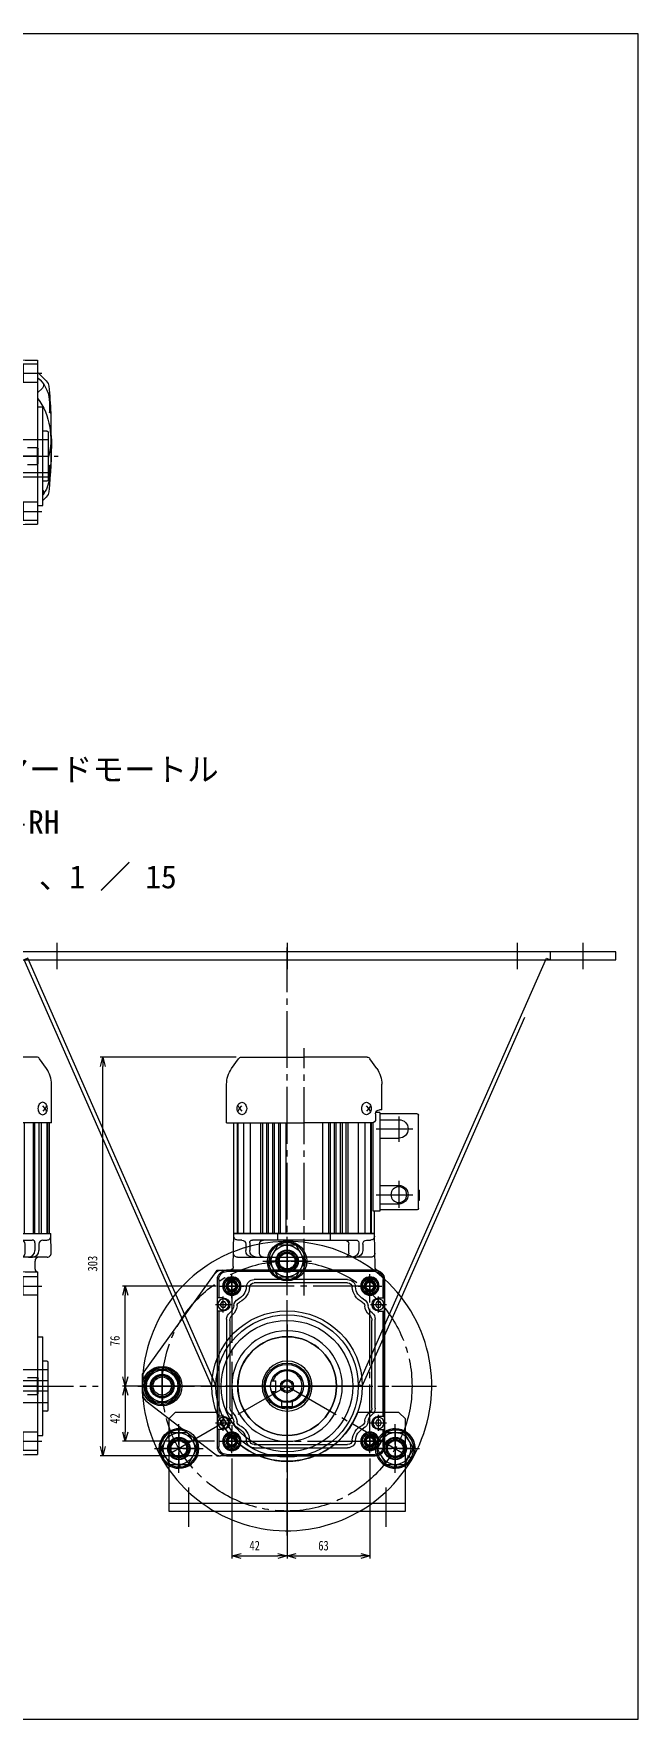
# Model space of a CAD drawing. Units: millimetres at full size. Extents: x -24503 to 24503, y -7436 to 7436.
# Drawn here: x -10508 to -10048, y 5325 to 6607 of the extents above; entities that cross this region are included whole.
import ezdxf
from ezdxf.enums import TextEntityAlignment as Align

# ---------------------------------------------------------------- set-up
doc = ezdxf.new("R2010")
doc.units = ezdxf.units.MM
doc.header["$LTSCALE"] = 4.8
doc.linetypes.add('CHAIN2', pattern=[12, 9, -1, 1, -1])
for name, color, linetype, lineweight in [('0-2_08_DIM', 3, 'Continuous', 9), ('0-4_0', 2, 'Continuous', 9), ('0-6_05_CENTER', 2, 'CHAIN2', 9), ('0-7_04_HIDDEN', 7, 'Continuous', 9), ('0-8_10_DRAFT', 1, 'Continuous', 9), ('0-A_10_補助線', 1, 'Continuous', 9), ('0-C_01_外形線', 134, 'Continuous', 9), ('0-D_03_かくれ線', 5, 'Continuous', 9), ('0-F_04_中心線', 4, 'CHAIN2', 9), ('1-1_Defpoints', 134, 'Continuous', 9), ('1-3_07_寸法線', 3, 'Continuous', 9)]:
    doc.layers.add(name, color=color, linetype=linetype, lineweight=lineweight)
doc.layers.add('0-9_07_TEXT', color=2, linetype='Continuous')
doc.styles.add('ＭＳ ゴシック', font='')
doc.styles.add('ＭＳ Ｐゴシック', font='')
doc.styles.get('ＭＳ ゴシック').set_extended_font_data('MS Gothic')
doc.styles.get('ＭＳ Ｐゴシック').set_extended_font_data('MS PGothic')

# ---------------------------------------------------------------- blocks, each defined once
blk = doc.blocks.new('U1706')
at = {"layer": '0-F_04_中心線'}
for p, q in [((0, 11.43), (0, 333.5)), ((-60.65, 0), (-11.43, 0)), ((11.43, 0), (60.65, 0)), ((0, -60.65), (0, -11.43))]:
    blk.add_line(p, q, dxfattribs=at)
at = {"layer": '0-F_04_中心線', "linetype": 'Continuous'}
for p, q in [((-5.715, 0), (5.715, 0)), ((0, -5.715), (0, 5.715))]:
    blk.add_line(p, q, dxfattribs=at)
blk = doc.blocks.new('RTWS25b_1_1')
at = {"layer": '0-4_0'}
for points in [[(0, 13.5), (-1.2, 13.5), (-1.2, 10.5), (0, 10.5)], [(0, -13.5), (-1.2, -13.5), (-1.2, -10.5), (0, -10.5)]]:
    blk.add_lwpolyline(points, close=True, dxfattribs=at)
at = {"layer": '0-8_10_DRAFT'}
blk.add_line((0, 0), (-1.2, 0), dxfattribs=at)
blk = doc.blocks.new('GM-SHYF-RH 0.2kW、1／30、200V、60Hzb_1_1')
at = {"layer": '0-4_0'}
for p, q in [((-200, 105.5), (-229.505, 105.5)), ((-200, 105.5), (-200, 51.5)), ((-116, 104), (-200, 104)), ((-100.493, 105.218), (-116, 104.948)), ((-116, 51.5), (-116, 105)), ((18, 103), (-18, 103)), ((-250, 94.344), (-250, 51.5)), ((-241.321, 101.775), (-248.891, 96.473)), ((-213, 101.82), (-211, 100.644)), ((-211, 100.644), (-213, 98.991)), ((-200.158, 91.54), (-116, 91.54)), ((-200, 102.5), (-116, 102.5)), ((-200, 102), (-116, 102)), ((-200, 97.633), (-116, 97.633)), ((-200, 96.005), (-116, 96.005)), ((-200, 92.542), (-116, 92.542)), ((-111, 99), (-111, 102.034)), ((-111, 51.5), (-111, 90.93)), ((-109, 92.93), (-103, 92.93)), ((-108, 96), (-103, 96)), ((-98, 102.261), (-98, 85)), ((-98, 102.261), (-98, 51.5)), ((-98, 88.392), (-98, 91)), ((-88.831, 93), (-95, 93)), ((-86.831, 95), (0, 95)), ((-86.831, 85.5), (-86.831, 95)), ((-37.5, 95), (-37.5, 99)), ((-19, 102), (-19, 99)), ((0, 95), (52.023, 95)), ((19, 102), (19, 99)), ((52.023, 85.5), (52.023, 95)), ((-200, 84.804), (-116, 84.804)), ((-200, 80.256), (-116, 80.256)), ((-200, 78.777), (-116, 78.777)), ((-101, 85.392), (-108, 85.392)), ((-87.991, 19), (-86.831, 85.5)), ((53.183, 19), (52.023, 85.5)), ((-200, 75.685), (-116, 75.685)), ((-200, 74.338), (-116, 74.338)), ((-200, 71.5), (-116, 71.5)), ((-111, 71.5), (-116, 71.5)), ((-250, 8.656), (-250, 51.5)), ((-200, -2.5), (-200, 51.5)), ((-116, 51.5), (-116, -2)), ((-111, 51.5), (-111, 12.07)), ((-98, 0.739), (-98, 51.5)), ((-200, 31.5), (-116, 31.5)), ((-200, 28.662), (-116, 28.662)), ((-200, 27.315), (-116, 27.315)), ((-111, 31.5), (-116, 31.5)), ((-200, 24.223), (-116, 24.223)), ((-200, 22.744), (-116, 22.744)), ((-200, 18.196), (-116, 18.196)), ((-101, 17.608), (-108, 17.608)), ((-98, 14.608), (-98, 12)), ((-89.992, 21), (-95, 21)), ((-87.992, 19), (53.192, 19)), ((-87.983, 19), (-87.791, 8)), ((-241.321, 1.225), (-248.891, 6.527)), ((-211, 2.356), (-213, 4.009)), ((-213, 1.18), (-211, 2.356)), ((-200.158, 11.46), (-116, 11.46)), ((-200, 10.458), (-116, 10.458)), ((-200, 6.995), (-116, 6.995)), ((-200, 5.367), (-116, 5.367)), ((-200, 1), (-116, 1)), ((-200, 0.5), (-116, 0.5)), ((-111, 4), (-111, 0.966)), ((-109, 10.07), (-103, 10.07)), ((-108, 7), (-103, 7)), ((-98, 0.739), (-98, 7)), ((-73.125, 8), (-59.09, 8)), ((-37.5, 4), (-37.5, 8)), ((37.5, 4), (-37.5, 4)), ((-19, 1), (-19, 4)), ((18, 0), (-18, 0)), ((19, 1), (19, 4)), ((37.5, 4), (37.5, 8)), ((-200, -2.5), (-229.505, -2.5)), ((-116, -1), (-200, -1)), ((-100.493, -2.218), (-116, -1.948))]:
    blk.add_line(p, q, dxfattribs=at)
for points in [[(-206.3, 98.827), (-206.39, 99.53), (-206.658, 100.206), (-207.092, 100.829), (-207.677, 101.375), (-208.389, 101.823), (-209.201, 102.156), (-210.083, 102.361), (-211, 102.431), (-211.917, 102.361), (-212.799, 102.156), (-213.611, 101.823), (-214.323, 101.375), (-214.908, 100.829), (-215.342, 100.206), (-215.61, 99.53), (-215.7, 98.827), (-215.61, 98.124), (-215.342, 97.448), (-214.908, 96.825), (-214.323, 96.279), (-213.611, 95.831), (-212.799, 95.498), (-211.917, 95.293), (-211, 95.224), (-210.083, 95.293), (-209.201, 95.498), (-208.389, 95.831), (-207.677, 96.279), (-207.092, 96.825), (-206.658, 97.448), (-206.39, 98.124)], [(-206.3, 4.173), (-206.39, 4.876), (-206.658, 5.552), (-207.092, 6.175), (-207.677, 6.721), (-208.389, 7.169), (-209.201, 7.502), (-210.083, 7.707), (-211, 7.776), (-211.917, 7.707), (-212.799, 7.502), (-213.611, 7.169), (-214.323, 6.721), (-214.908, 6.175), (-215.342, 5.552), (-215.61, 4.876), (-215.7, 4.173), (-215.61, 3.47), (-215.342, 2.794), (-214.908, 2.171), (-214.323, 1.625), (-213.611, 1.177), (-212.799, 0.844), (-211.917, 0.639), (-211, 0.569), (-210.083, 0.639), (-209.201, 0.844), (-208.389, 1.177), (-207.677, 1.625), (-207.092, 2.171), (-206.658, 2.794), (-206.39, 3.47)]]:
    blk.add_lwpolyline(points, close=True, dxfattribs=at)
for points in [[(-209, 101.82), (-211, 100.644), (-209, 98.991)], [(37.5, 95), (37.5, 99), (-37.5, 99)], [(53.192, 19), (53, 8), (-87.791, 8)], [(-209, 1.18), (-211, 2.356), (-209, 4.009)]]:
    blk.add_lwpolyline(points, dxfattribs=at)
for centre, radius, start, end in [((-229.505, 84.9), 20.6, 90, 125), ((-114, 102.034), 3, 0, 91), ((-101, 102.261), 3, 0, 91), ((-101, 102.261), 3, 0, 91), ((-18, 102), 1, 90, 180), ((18, 102), 1, 0, 90), ((-247.4, 94.344), 2.6, 125, 180), ((-108, 99), 3, 180, 270), ((-109, 90.93), 2, 90, 180), ((-103, 91), 5, 0, 90), ((-103, 87.93), 5, 0, 90), ((-95, 96), 3, 180, 270), ((-88.831, 95), 2, 270, 0), ((-108, 82.392), 3, 90, 180), ((-101, 82.392), 3, 0, 90), ((-108, 20.608), 3, 180, 270), ((-103, 15.07), 5, 270, 0), ((-101, 20.608), 3, 270, 0), ((-95, 18), 3, 90, 180), ((-89.992, 19), 2, 0, 90), ((-247.4, 8.656), 2.6, 180, 235), ((-229.505, 18.1), 20.6, 235, 270), ((-114, 0.966), 3, 269, 0), ((-109, 12.07), 2, 180, 270), ((-108, 4), 3, 90, 180), ((-103, 12), 5, 270, 0), ((-101, 0.739), 3, 269, 0), ((-101, 0.739), 3, 269, 0), ((-18, 1), 1, 180, 270), ((18, 1), 1, 270, 0)]:
    blk.add_arc(centre, radius, start, end, dxfattribs=at)
at = {"layer": '0-6_05_CENTER'}
for p, q in [((0, 0), (0, 103)), ((-76, 4.75), (-76, 98.25)), ((42, 4.75), (42, 98.25)), ((-260.386, 51.5), (56.966, 51.5))]:
    blk.add_line(p, q, dxfattribs=at)
at = {"layer": '0-7_04_HIDDEN', "color": 2}
for p, q in [((-12.5, 82.35), (-12.5, 103)), ((-4, 103), (-4, 0)), ((4, 103), (4, 0)), ((12.5, 82.35), (12.5, 103)), ((-83, 95), (-83, 84)), ((-69, 95), (-69, 84)), ((35, 95), (35, 84)), ((49, 95), (49, 84)), ((-69, 84), (-83, 84)), ((-80.5, 19), (-80.5, 84)), ((-71.5, 19), (-71.5, 84)), ((-13.5, 81), (-13.5, 82.35)), ((13.5, 82.35), (-13.5, 82.35)), ((13.5, 81), (-13.5, 81)), ((-12.5, 65), (-12.5, 81)), ((12.5, 65), (12.5, 81)), ((13.5, 81), (13.5, 82.35)), ((49, 84), (35, 84)), ((37.5, 19), (37.5, 84)), ((46.5, 19), (46.5, 84)), ((13, 65), (-13, 65)), ((-13, 38), (-13, 65)), ((13, 38), (13, 65)), ((13, 38), (-13, 38)), ((-12.5, 22), (-12.5, 38)), ((12.5, 22), (12.5, 38)), ((-83, 8), (-83, 19)), ((-69, 19), (-83, 19)), ((-69, 8), (-69, 19)), ((-13.5, 20.65), (-13.5, 22)), ((13.5, 22), (-13.5, 22)), ((13.5, 20.65), (-13.5, 20.65)), ((-12.5, 0), (-12.5, 20.65)), ((12.5, 0), (12.5, 20.65)), ((13.5, 20.65), (13.5, 22)), ((35, 8), (35, 19)), ((49, 19), (35, 19)), ((49, 8), (49, 19))]:
    blk.add_line(p, q, dxfattribs=at)
blk = doc.blocks.new('A$C67D316AB_1_1')
at = {"layer": '0-7_04_HIDDEN', "xscale": -1, "rotation": 90}
blk.add_blockref('GM-SHYF-RH 0.2kW、1／30、200V、60Hzb_1_1', (260, 0), dxfattribs=at)
at = {"layer": '0-7_04_HIDDEN', "rotation": 180}
blk.add_blockref('RTWS25b_1_1', (238, 0), dxfattribs=at)
blk = doc.blocks.new('GM-SHYF-RH 0.2kW、1／30、200V、60Hza_1_1')
at = {"layer": '0-4_0'}
for p, q in [((46, 53), (-81, 53)), ((-81, 52), (-67, 52)), ((-67, 52.6), (-67.4, 53)), ((-67, 48.5), (-67, 52.6)), ((-56.6, 53), (-57, 52.6)), ((-57, 48.5), (-57, 52.6)), ((-57, 52), (23, 52)), ((23, 52.6), (22.6, 53)), ((23, 48.5), (23, 52.6)), ((33.4, 53), (33, 52.6)), ((33, 48.5), (33, 52.6)), ((33, 52), (46, 52)), ((-241.321, 42.275), (-248.891, 36.973)), ((-200, 46), (-229.505, 46)), ((-200, 46), (-200, -13)), ((-116, 40.5), (-200, 40.5)), ((-90.948, 40.885), (-116, 40.448)), ((-116, -13), (-116, 40.5)), ((-116, 40.5), (-116, -13)), ((-88, -67), (-88, 46)), ((-87, -67), (-87, 46)), ((-64, 49.655), (-62, 50.809)), ((-64, 47.345), (-64, 49.655)), ((-62, 46.191), (-64, 47.345)), ((-60, 49.655), (-62, 50.809)), ((-60, 47.345), (-62, 46.191)), ((-60, 49.655), (-60, 47.345)), ((-50.876, 46), (16.876, 46)), ((-49.928, 43.5), (-6.614, 43.5)), ((-6.614, 43.5), (15.928, 43.5)), ((26, 49.655), (28, 50.809)), ((26, 47.345), (26, 49.655)), ((28, 46.191), (26, 47.345)), ((30, 49.655), (28, 50.809)), ((30, 47.345), (28, 46.191)), ((30, 49.655), (30, 47.345)), ((52, 46), (52, -67)), ((53, 46), (53, -67)), ((-250, 34.844), (-250, -13)), ((-213, 37.32), (-211, 36.144)), ((-211, 36.144), (-213, 34.491)), ((-200, 38), (-116, 38)), ((-200, 37.5), (-116, 37.5)), ((-200, 33.133), (-116, 33.133)), ((-200, 28.042), (-116, 28.042)), ((-111, 34.5), (-111, 37.534)), ((-111, -13), (-111, 26.43)), ((-109, 28.43), (-103, 28.43)), ((-108, 31.5), (-103, 31.5)), ((-98, 37.761), (-98, -13)), ((-98, 23.892), (-98, 26.5)), ((-200, 20.304), (-116, 20.304)), ((-200, 18.714), (-116, 18.714)), ((-200, 15.756), (-116, 15.756)), ((-200, 14.277), (-116, 14.277)), ((-101, 20.892), (-108, 20.892)), ((-81, -46.029), (-81, 25.029)), ((-78.5, -46.029), (-78.5, 25.029)), ((44.5, 25.029), (44.5, -46.029)), ((47, 25.029), (47, -46.029)), ((-200, 11.185), (-116, 11.185)), ((-200, 9.838), (-116, 9.838)), ((-200, 6.628), (-116, 6.628)), ((-200, 5.386), (-116, 5.386)), ((-200, 1), (-116, 1)), ((-111, 7), (-116, 7)), ((15.8, 4), (11.843, 4)), ((15.8, -4), (15.8, 4)), ((15.8, -4), (11.843, -4)), ((-250, -60.844), (-250, -13)), ((-200, -64.34), (-200, -13)), ((-116, -13), (-116, -66.5)), ((-116, -66.5), (-116, -13)), ((-111, -13), (-111, -52.43)), ((-98, -63.761), (-98, -13)), ((-200, -27), (-116, -27)), ((-200, -31.386), (-116, -31.386)), ((-200, -32.628), (-116, -32.628)), ((-200, -35.838), (-116, -35.838)), ((-200, -37.185), (-116, -37.185)), ((-111, -33), (-116, -33)), ((-200, -40.277), (-116, -40.277)), ((-200, -41.756), (-116, -41.756)), ((-200, -44.714), (-116, -44.714)), ((-200, -46.304), (-116, -46.304)), ((-101, -46.892), (-108, -46.892)), ((-98, -49.892), (-98, -52.5)), ((-241.321, -68.275), (-248.891, -62.973)), ((-211, -62.144), (-213, -60.491)), ((-213, -63.32), (-211, -62.144)), ((-200, -54.042), (-116, -54.042)), ((-200, -59.133), (-116, -59.133)), ((-200, -63.5), (-116, -63.5)), ((-200, -64), (-116, -64)), ((-111, -60.5), (-111, -63.534)), ((-109, -54.43), (-103, -54.43)), ((-108, -57.5), (-103, -57.5)), ((-210, -72), (-229.505, -72)), ((-210, -72), (-210, -70.34)), ((-208, -70.5), (-208, -67.511)), ((-208, -70.5), (-133, -70.5)), ((-207, -67.34), (-203, -67.34)), ((-207, -99), (-207, -70.5)), ((-202.5, -70.5), (-202.5, -85)), ((-133, -65.5), (-200.233, -65.5)), ((-188.5, -70.5), (-188.5, -85)), ((-152.5, -70.5), (-152.5, -85)), ((-138.5, -70.5), (-138.5, -85)), ((-134, -99), (-134, -70.5)), ((-133, -70.5), (-133, -65.5)), ((-116, -66.5), (-133, -66.5)), ((-90.52, -66.892), (-116, -66.448)), ((-67, -73), (-81, -73)), ((-81, -74), (46, -74)), ((-67, -73.6), (-67.4, -74)), ((-67, -69.5), (-67, -73.6)), ((-64, -68.345), (-62, -67.191)), ((-64, -70.655), (-64, -68.345)), ((-62, -71.809), (-64, -70.655)), ((-60, -68.345), (-62, -67.191)), ((-60, -70.655), (-62, -71.809)), ((-60, -68.345), (-60, -70.655)), ((-57, -69.5), (-57, -73.6)), ((23, -73), (-57, -73)), ((-57, -73.6), (-56.6, -74)), ((16.876, -67), (-50.876, -67)), ((16.876, -64.5), (-49.928, -64.5)), ((23, -73.6), (22.6, -74)), ((23, -69.5), (23, -73.6)), ((26, -68.345), (28, -67.191)), ((26, -70.655), (26, -68.345)), ((28, -71.809), (26, -70.655)), ((30, -68.345), (28, -67.191)), ((30, -70.655), (28, -71.809)), ((30, -68.345), (30, -70.655)), ((33, -69.5), (33, -73.6)), ((46, -73), (33, -73)), ((33, -73.6), (33.4, -74)), ((-135, -100), (-206, -100)), ((-149, -100.5), (-149, -100))]:
    blk.add_line(p, q, dxfattribs=at)
for points in [[(-206.3, 34.327), (-206.39, 35.03), (-206.658, 35.706), (-207.092, 36.329), (-207.677, 36.875), (-208.389, 37.323), (-209.201, 37.656), (-210.083, 37.861), (-211, 37.931), (-211.917, 37.861), (-212.799, 37.656), (-213.611, 37.323), (-214.323, 36.875), (-214.908, 36.329), (-215.342, 35.706), (-215.61, 35.03), (-215.7, 34.327), (-215.61, 33.624), (-215.342, 32.948), (-214.908, 32.325), (-214.323, 31.779), (-213.611, 31.331), (-212.799, 30.998), (-211.917, 30.793), (-211, 30.724), (-210.083, 30.793), (-209.201, 30.998), (-208.389, 31.331), (-207.677, 31.779), (-207.092, 32.325), (-206.658, 32.948), (-206.39, 33.624)], [(-206.3, -60.327), (-206.39, -59.624), (-206.658, -58.948), (-207.092, -58.325), (-207.677, -57.779), (-208.389, -57.331), (-209.201, -56.998), (-210.083, -56.793), (-211, -56.724), (-211.917, -56.793), (-212.799, -56.998), (-213.611, -57.331), (-214.323, -57.779), (-214.908, -58.325), (-215.342, -58.948), (-215.61, -59.624), (-215.7, -60.327), (-215.61, -61.03), (-215.342, -61.706), (-214.908, -62.329), (-214.323, -62.875), (-213.611, -63.323), (-212.799, -63.656), (-211.917, -63.861), (-211, -63.931), (-210.083, -63.861), (-209.201, -63.656), (-208.389, -63.323), (-207.677, -62.875), (-207.092, -62.329), (-206.658, -61.706), (-206.39, -61.03)]]:
    blk.add_lwpolyline(points, close=True, dxfattribs=at)
for points in [[(-209, 37.32), (-211, 36.144), (-209, 34.491)], [(-209, -63.32), (-211, -62.144), (-209, -60.491)], [(-149, -100.5), (-141, -100.5), (-141, -100)]]:
    blk.add_lwpolyline(points, dxfattribs=at)
for centre, radius in [((-62, 48.5), 4.25), ((28, 48.5), 4.25), ((-76, 42), 7), ((-76, 42), 4.5), ((0, 0), 42), ((42, 42), 7), ((42, 42), 4.5), ((0, 0), 37.5), ((0, 0), 19), ((-76, -63), 7), ((-76, -63), 4.5), ((42, -63), 7), ((42, -63), 4.5), ((-62, -69.5), 4.25), ((28, -69.5), 4.25), ((-145.5, -85), 6)]:
    blk.add_circle(centre, radius, dxfattribs=at)
for centre, radius, start, end in [((-81, 46), 7, 90, 180), ((-81, 46), 6, 90, 180), ((46, 46), 7, 0, 90), ((46, 46), 6, 0, 90), ((-229.505, 25.4), 20.6, 90, 125), ((-114, 37.534), 3, 0, 91), ((-101, 37.761), 3, 0, 91), ((-91, 43.884), 3, 271, 0), ((-62, 48.5), 5, 180, 0), ((-60.715, 34.559), 6, 95.26765, 154.04306), ((-62, 48.5), 8, 275.26765, 322.61654), ((-62, 48.5), 10.5, 275.26765, 318.98526), ((-50.876, 40), 6, 90, 142.61654), ((-49.928, 38), 5.5, 90, 138.98526), ((15.928, 38), 5.5, 41.01474, 90), ((16.876, 40), 6, 37.38346, 90), ((28, 48.5), 10.5, 221.01474, 264.73235), ((28, 48.5), 8, 217.38346, 264.73235), ((28, 48.5), 5, 180, 0), ((26.715, 34.559), 6, 25.95694, 84.73235), ((-247.4, 34.844), 2.6, 125, 180), ((-108, 34.5), 3, 180, 270), ((-109, 26.43), 2, 90, 180), ((-103, 26.5), 5, 0, 90), ((-103, 23.43), 5, 0, 90), ((-75, 25.029), 6, 93.37229, 180), ((-75, 25.029), 3.5, 93.37229, 180), ((-76, 42), 11, 273.37229, 334.04306), ((-76, 42), 13.5, 273.37229, 334.04306), ((-60.715, 34.559), 3.5, 95.26765, 154.04306), ((26.715, 34.559), 3.5, 25.95694, 84.73235), ((42, 42), 13.5, 205.95694, 266.62771), ((42, 42), 11, 205.95694, 266.62771), ((41, 25.029), 3.5, 0, 86.62771), ((41, 25.029), 6, 0, 86.62771), ((-108, 17.892), 3, 90, 180), ((-101, 17.892), 3, 0, 90), ((0, 0), 12.5, 18.66292, 341.33708), ((-108, -43.892), 3, 180, 270), ((-103, -49.43), 5, 270, 0), ((-101, -43.892), 3, 270, 0), ((-75, -46.029), 6, 180, 266.62771), ((-75, -46.029), 3.5, 180, 266.62771), ((-76, -63), 13.5, 25.95694, 86.62771), ((42, -63), 13.5, 93.37229, 154.04306), ((41, -46.029), 3.5, 273.37229, 0), ((41, -46.029), 6, 273.37229, 0), ((-247.4, -60.844), 2.6, 180, 235), ((-114, -63.534), 3, 269, 0), ((-109, -52.43), 2, 180, 270), ((-108, -60.5), 3, 90, 180), ((-103, -52.5), 5, 270, 0), ((-101, -63.761), 3, 269, 0), ((-76, -63), 11, 25.95694, 86.62771), ((-60.715, -55.559), 6, 205.95694, 264.73235), ((-60.715, -55.559), 3.5, 205.95694, 264.73235), ((-62, -69.5), 8, 37.38346, 84.73235), ((-62, -69.5), 10.5, 41.01474, 84.73235), ((-49.928, -59), 5.5, 221.01474, 270), ((16.876, -61), 3.5, 270, 322.61654), ((28, -69.5), 10.5, 95.26765, 142.61654), ((28, -69.5), 8, 95.26765, 142.61654), ((26.715, -55.559), 3.5, 275.26765, 334.04306), ((26.715, -55.559), 6, 275.26765, 334.04306), ((42, -63), 11, 93.37229, 154.04306), ((-229.505, -51.4), 20.6, 235, 270), ((-207, -70.34), 3, 90, 180), ((-203, -64.34), 3, 270, 0), ((-90.573, -69.892), 3, 16.80963, 89), ((-81, -67), 7, 180, 270), ((-81, -67), 6, 180, 270), ((-62, -69.5), 5, 0, 180), ((-50.876, -61), 6, 217.38346, 270), ((16.876, -61), 6, 270, 322.61654), ((28, -69.5), 5, 0, 180), ((46, -67), 6, 270, 0), ((46, -67), 7, 270, 0), ((-195.5, -85), 7, 180, 0), ((-145.5, -85), 7, 180, 0), ((-206, -99), 1, 180, 270), ((-135, -99), 1, 270, 0)]:
    blk.add_arc(centre, radius, start, end, dxfattribs=at)
at = {"layer": '0-6_05_CENTER'}
for p, q in [((-62, 54.515), (-62, 42.485)), ((28, 54.515), (28, 42.485)), ((-66.921, 42), (-85.079, 42)), ((-76, 51.079), (-76, 32.921)), ((-55.985, 48.5), (-68.015, 48.5)), ((0, -47.091), (0, 47.198)), ((34.015, 48.5), (21.985, 48.5)), ((51.079, 42), (32.921, 42)), ((42, 51.079), (42, 32.921)), ((-46.901, 0), (46.901, 0)), ((-68.791, -13), (-256.973, -13)), ((-66.921, -63), (-85.079, -63)), ((-76, -53.921), (-76, -72.079)), ((-62, -63.485), (-62, -75.515)), ((28, -63.485), (28, -75.515)), ((51.079, -63), (32.921, -63)), ((42, -53.921), (42, -72.079)), ((-195.5, -67.716), (-195.5, -95.695)), ((-145.5, -67.716), (-145.5, -95.695)), ((-55.985, -69.5), (-68.015, -69.5)), ((34.015, -69.5), (21.985, -69.5)), ((-204.808, -85), (-185.619, -85)), ((-155.91, -85), (-135.536, -85))]:
    blk.add_line(p, q, dxfattribs=at)
blk = doc.blocks.new('A$C5A3B4944_1_1')
at = {"layer": '0-4_0', "rotation": 180}
blk.add_blockref('GM-SHYF-RH 0.2kW、1／30、200V、60Hza_1_1', (0, 0), dxfattribs=at)
blk = doc.blocks.new('GM-SHYF-RH 0.2kW、1／30、200V、60Hzc_1_1')
at = {"layer": '0-4_0'}
for p, q in [((18.5, 52.991), (8, 52.808)), ((8, 52.808), (8, -73.808)), ((18.5, 53.009), (18.5, 48.5)), ((18.5, 53), (85.5, 51.831)), ((85.5, 51.831), (95, 51.831)), ((95, -59.282), (95, 51.831)), ((18.5, -64.887), (18.5, 49.509)), ((4, 33.687), (1.411, 31.098)), ((4, 37.5), (4, -37.5)), ((4, 37.5), (8, 37.5)), ((99, 33.687), (101.589, 31.098)), ((0, -18), (0, 18)), ((1, 19), (4, 19)), ((102, 19), (99, 19)), ((103, -18), (103, 18)), ((-2, 6.5), (-2, -32.5)), ((105, -32.5), (105, 7.009)), ((1, -19), (4, -19)), ((102, -19), (99, -19)), ((4, -37.5), (8, -37.5)), ((95, -37.491), (99, -37.491)), ((8, -48.015), (4.346, -51.668)), ((95, -48.015), (98.654, -51.668)), ((8, -63.687), (1.411, -57.098)), ((95, -63.687), (101.589, -57.098)), ((19.25, -74.004), (8, -73.808)), ((18.5, -74.017), (18.5, -64.887)), ((18.5, -74.017), (18.5, -69.509)), ((18.5, -74.017), (85.5, -72.848)), ((21.5, -73.965), (21.5, -93.939)), ((81.5, -72.918), (81.5, -93.939)), ((54, -99.99), (54, -100.5))]:
    blk.add_line(p, q, dxfattribs=at)
for points in [[(95, 37.491), (99, 37.491), (99, -37.491)], [(85.5, -72.848), (95, -72.848), (95, -59.282)], [(49, -99.99), (49, -100.5), (54, -100.5)]]:
    blk.add_lwpolyline(points, dxfattribs=at)
for centre, radius, start, end in [((398.1, -13), 400.6, 174.25632, 180), ((24, 14.5), 25, 143.1301, 174.26983), ((6.078, 26.431), 6.6, 135, 174.25632), ((6.468, 27.79), 3, 145.3407, 214.6593), ((79, 14.5), 25, 5.73017, 36.8699), ((96.532, 27.79), 3, 325.3407, 34.6593), ((96.922, 26.431), 6.6, 5.74368, 45), ((-295.1, -13), 400.6, 0, 5.74368), ((399, 7), 400, 178.56802, 179.92847), ((1, 18), 1, 90, 180), ((102, 18), 1, 0, 90), ((-296, 7), 400, 0.053, 1.43198), ((-1.5, 6.5), 0.5, 90, 180), ((51.5, -13), 53.5, 164.28414, 215.60164), ((-1.5, 7.5), 0.5, 270, 0), ((51.5, -13), 53.5, 324.39836, 15.71586), ((104.5, 7.5), 0.5, 180, 270), ((104.5, 6.5), 0.5, 0, 90), ((398.1, -13), 400.6, 179.0703, 180), ((398.1, 0), 400.6, 180.9297, 182.86294), ((-295.1, 0), 400.6, 357.13706, 359.0703), ((398.1, -13), 400.6, 180, 185.74368), ((1, -18), 1, 180, 270), ((102, -18), 1, 270, 0), ((-1.5, -32.5), 0.5, 180, 270), ((-1.5, -33.5), 0.5, 0, 90), ((399, -33), 400, 180.07153, 180.85954), ((-295.1, -13), 400.6, 354.25632, 357.13706), ((-296, -33), 400, 358.56802, 359.92847), ((104.5, -33.5), 0.5, 90, 180), ((104.5, -32.5), 0.5, 270, 0), ((24, -40.5), 25, 176.56135, 230.20818), ((79, -40.5), 25, 309.79182, 354.26983), ((6.078, -52.431), 6.6, 185.74368, 225), ((6.468, -53.79), 3, 135, 217.16252), ((8.408, -56.021), 3, 224.86958, 262.17814), ((94.592, -56.021), 3, 277.82186, 315.13042), ((96.532, -53.79), 3, 322.83748, 45), ((96.922, -52.431), 6.6, 315, 354.25632), ((26.5, -93.939), 5, 180, 265.13859), ((51.5, 200), 300, 265.13859, 274.86141), ((76.5, -93.939), 5, 274.86141, 0)]:
    blk.add_arc(centre, radius, start, end, dxfattribs=at)
at = {"layer": '0-6_05_CENTER'}
for p, q in [((51.5, -103.882), (51.5, 55.941)), ((4.75, 42), (98.25, 42)), ((-7.647, 0), (110.647, 0)), ((4.75, -63), (98.25, -63))]:
    blk.add_line(p, q, dxfattribs=at)
at = {"layer": '0-7_04_HIDDEN', "color": 2}
for p, q in [((8, 49), (19, 49)), ((19, 35), (19, 49)), ((19, 46.5), (84, 46.5)), ((84, 35), (84, 49)), ((95, 49), (84, 49)), ((8, 35), (19, 35)), ((19, 37.5), (84, 37.5)), ((95, 35), (84, 35)), ((0, 15.8), (103, 15.8)), ((20.65, 13.5), (22, 13.5)), ((20.65, -13.5), (20.65, 13.5)), ((22, -13.5), (22, 13.5)), ((38, -13), (38, 13)), ((38, 13), (65, 13)), ((65, -13), (65, 13)), ((81, 13.5), (82.35, 13.5)), ((81, -13.5), (81, 13.5)), ((82.35, -13.5), (82.35, 13.5)), ((0, 12.5), (20.65, 12.5)), ((22, 12.5), (38, 12.5)), ((65, 12.5), (81, 12.5)), ((82.35, 12.5), (103, 12.5)), ((0, -12.5), (20.65, -12.5)), ((22, -12.5), (38, -12.5)), ((65, -12.5), (81, -12.5)), ((82.35, -12.5), (103, -12.5)), ((20.65, -13.5), (22, -13.5)), ((38, -13), (65, -13)), ((81, -13.5), (82.35, -13.5)), ((8, -56), (19, -56)), ((19, -70), (19, -56)), ((19, -58.5), (84, -58.5)), ((95, -56), (84, -56)), ((84, -70), (84, -56)), ((8, -70), (19, -70)), ((19, -67.5), (84, -67.5)), ((95, -70), (84, -70))]:
    blk.add_line(p, q, dxfattribs=at)
at = {"layer": '0-8_10_DRAFT'}
blk.add_line((59.408, -13), (43.908, -13), dxfattribs=at)
blk = doc.blocks.new('A$C02300011_1_1')
at = {"layer": '0-4_0', "rotation": 180}
for name, p in [('GM-SHYF-RH 0.2kW、1／30、200V、60Hzc_1_1', (260, 0)), ('RTWS25b_1_1', (238, 0))]:
    blk.add_blockref(name, p, dxfattribs=at)
blk = doc.blocks.new('U1906')
at = {"layer": '0-F_04_中心線'}
for p, q in [((0, 22), (0, 113.5)), ((-113.5, 0), (-22, 0)), ((22, 0), (113.5, 0)), ((0, -113.5), (0, -22))]:
    blk.add_line(p, q, dxfattribs=at)
at = {"layer": '0-F_04_中心線', "linetype": 'Continuous'}
for p, q in [((-11, 0), (11, 0)), ((0, -11), (0, 11))]:
    blk.add_line(p, q, dxfattribs=at)
blk = doc.blocks.new('U1925')
at = {"layer": '0-F_04_中心線'}
for p, q in [((0, 3), (0, 18.5)), ((-18.5, 0), (-3, 0)), ((3, 0), (18.5, 0)), ((0, -18.5), (0, -3))]:
    blk.add_line(p, q, dxfattribs=at)
at = {"layer": '0-F_04_中心線', "linetype": 'Continuous'}
for p, q in [((-1.5, 0), (1.5, 0)), ((0, -1.5), (0, 1.5))]:
    blk.add_line(p, q, dxfattribs=at)
blk = doc.blocks.new('U1926')
at = {"layer": '0-F_04_中心線'}
for p, q in [((0, 3), (0, 18.5)), ((-18.5, 0), (-3, 0)), ((3, 0), (18.5, 0)), ((0, -18.5), (0, -3))]:
    blk.add_line(p, q, dxfattribs=at)
at = {"layer": '0-F_04_中心線', "linetype": 'Continuous'}
for p, q in [((-1.5, 0), (1.5, 0)), ((0, -1.5), (0, 1.5))]:
    blk.add_line(p, q, dxfattribs=at)
blk = doc.blocks.new('U1927')
at = {"layer": '0-F_04_中心線'}
for p, q in [((0, 3), (0, 18.5)), ((-18.5, 0), (-3, 0)), ((3, 0), (18.5, 0)), ((0, -18.5), (0, -3))]:
    blk.add_line(p, q, dxfattribs=at)
at = {"layer": '0-F_04_中心線', "linetype": 'Continuous'}
for p, q in [((-1.5, 0), (1.5, 0)), ((0, -1.5), (0, 1.5))]:
    blk.add_line(p, q, dxfattribs=at)
blk = doc.blocks.new('U1933')
at = {"layer": '0-F_04_中心線'}
for p, q in [((-12.5, 0), (-1.8, 0)), ((0, 1.8), (0, 12.5)), ((1.8, 0), (12.5, 0)), ((0, -12.5), (0, -1.8))]:
    blk.add_line(p, q, dxfattribs=at)
at = {"layer": '0-F_04_中心線', "linetype": 'Continuous'}
for p, q in [((-0.9, 0), (0.9, 0)), ((0, -0.9), (0, 0.9))]:
    blk.add_line(p, q, dxfattribs=at)
blk = doc.blocks.new('U1936')
at = {"layer": '0-F_04_中心線'}
for p, q in [((0, 11.43), (0, 91.5)), ((-113.5, 0), (-11.43, 0)), ((11.43, 0), (77.5, 0)), ((0, -56.5), (0, -11.43))]:
    blk.add_line(p, q, dxfattribs=at)
at = {"layer": '0-F_04_中心線', "linetype": 'Continuous'}
for p, q in [((-5.715, 0), (5.715, 0)), ((0, -5.715), (0, 5.715))]:
    blk.add_line(p, q, dxfattribs=at)
blk = doc.blocks.new('U1937')
at = {"layer": '0-F_04_中心線'}
for p, q in [((-8, 0), (-0.9, 0)), ((0, 0.9), (0, 8)), ((0.9, 0), (8, 0)), ((0, -8), (0, -0.9))]:
    blk.add_line(p, q, dxfattribs=at)
at = {"layer": '0-F_04_中心線', "linetype": 'Continuous'}
for p, q in [((-0.45, 0), (0.45, 0)), ((0, -0.45), (0, 0.45))]:
    blk.add_line(p, q, dxfattribs=at)
blk = doc.blocks.new('U1938')
at = {"layer": '0-F_04_中心線'}
for p, q in [((-8, 0), (-0.9, 0)), ((0, 0.9), (0, 8)), ((0.9, 0), (8, 0)), ((0, -8), (0, -0.9))]:
    blk.add_line(p, q, dxfattribs=at)
at = {"layer": '0-F_04_中心線', "linetype": 'Continuous'}
for p, q in [((-0.45, 0), (0.45, 0)), ((0, -0.45), (0, 0.45))]:
    blk.add_line(p, q, dxfattribs=at)
blk = doc.blocks.new('U1934')
at = {"layer": '0-F_04_中心線'}
for p, q in [((-8, 0), (-0.9, 0)), ((0, 0.9), (0, 8)), ((0.9, 0), (8, 0)), ((0, -8), (0, -0.9))]:
    blk.add_line(p, q, dxfattribs=at)
at = {"layer": '0-F_04_中心線', "linetype": 'Continuous'}
for p, q in [((-0.45, 0), (0.45, 0)), ((0, -0.45), (0, 0.45))]:
    blk.add_line(p, q, dxfattribs=at)
blk = doc.blocks.new('U1935')
at = {"layer": '0-F_04_中心線'}
for p, q in [((-8, 0), (-0.9, 0)), ((0, 0.9), (0, 8)), ((0.9, 0), (8, 0)), ((0, -8), (0, -0.9))]:
    blk.add_line(p, q, dxfattribs=at)
at = {"layer": '0-F_04_中心線', "linetype": 'Continuous'}
for p, q in [((-0.45, 0), (0.45, 0)), ((0, -0.45), (0, 0.45))]:
    blk.add_line(p, q, dxfattribs=at)
blk = doc.blocks.new('U1945')
at = {"layer": '0-F_04_中心線'}
for p, q in [((0, 3.5), (0, 53.5)), ((-53.5, 0), (-3.5, 0)), ((3.5, 0), (53.5, 0)), ((0, -53.5), (0, -3.5))]:
    blk.add_line(p, q, dxfattribs=at)
at = {"layer": '0-F_04_中心線', "linetype": 'Continuous'}
for p, q in [((-1.75, 0), (1.75, 0)), ((0, -1.75), (0, 1.75))]:
    blk.add_line(p, q, dxfattribs=at)
blk = doc.blocks.new('_Open30')
at = {"layer": '0-2_08_DIM'}
blk.add_line((0, 0), (-1, 0), dxfattribs=at)
blk.add_lwpolyline([(-1, 0.26795), (0, 0), (-1, -0.26795)], dxfattribs=at)

msp = doc.modelspace()

# ---------------------------------------------------------------- linework, layer by layer
at = {"layer": '0-4_0', "color": 134}
for p, q in [((-10927.038, 6285.585), (-10499.043, 6285.585)), ((-10402.23, 5646.076), (-10515.338, 5902.619)), ((-10228.448, 5646.077), (-10134.517, 5859.123)), ((-10424.069, 5589.457), (-10370.488, 5663.719)), ((-10425.392, 5573.063), (-10425.392, 5585.361)), ((-10422.67, 5567.521), (-10370.282, 5527.082)), ((-10405.338, 5489.623), (-10379.984, 5489.623)), ((-10250.693, 5489.623), (-10225.338, 5489.623))]:
    msp.add_line(p, q, dxfattribs=at)
msp.add_lwpolyline([(-10565.338, 5902.623), (-10065.338, 5902.623), (-10065.338, 5908.623), (-10565.338, 5908.623)], close=True, dxfattribs=at)
for points in [[(-10405.338, 5515.378), (-10405.338, 5483.623), (-10370.791, 5483.623)], [(-10259.886, 5483.623), (-10225.338, 5483.623), (-10225.338, 5515.378)]]:
    msp.add_lwpolyline(points, dxfattribs=at)
for centre, radius, start, end in [((-10315.338, 5578.623), 110, 111.7092, 47.72209), ((-10364.811, 5659.623), 7, 90, 144.18883), ((-10418.392, 5585.361), 7, 144.18883, 180), ((-10418.392, 5573.063), 7, 180, 232.33438), ((-10366.005, 5532.623), 7, 232.33438, 270)]:
    msp.add_arc(centre, radius, start, end, dxfattribs=at)
at = {"layer": '0-A_10_補助線'}
for points in [[(-10370.488, 5663.719), (-10368.392, 5666.623), (-10364.811, 5666.623)], [(-10425.392, 5585.361), (-10425.392, 5587.623), (-10424.069, 5589.457)], [(-10425.392, 5573.063), (-10425.392, 5569.623), (-10422.67, 5567.521)], [(-10370.282, 5527.082), (-10368.392, 5525.623), (-10366.005, 5525.623)]]:
    msp.add_lwpolyline(points, dxfattribs=at)
at = {"layer": '0-C_01_外形線'}
for p, q in [((-10359.07, 5657.623), (-10360.803, 5654.623)), ((-10360.803, 5654.623), (-10359.07, 5651.623)), ((-10359.07, 5651.623), (-10355.606, 5651.623)), ((-10355.606, 5651.623), (-10353.874, 5654.623)), ((-10254.07, 5657.623), (-10255.803, 5654.623)), ((-10255.803, 5654.623), (-10254.07, 5651.623)), ((-10254.07, 5651.623), (-10250.606, 5651.623)), ((-10250.606, 5651.623), (-10248.874, 5654.623)), ((-10417.267, 5590.623), (-10424.195, 5578.623)), ((-10424.195, 5578.623), (-10417.267, 5566.623)), ((-10403.41, 5566.623), (-10396.482, 5578.623)), ((-10417.267, 5566.623), (-10403.41, 5566.623)), ((-10410.938, 5566.623), (-10410.938, 5564.636)), ((-10409.738, 5566.623), (-10409.738, 5564.636)), ((-10404.539, 5543.123), (-10411.467, 5531.123)), ((-10391.009, 5543.123), (-10404.539, 5543.123)), ((-10383.754, 5531.123), (-10390.42, 5542.669)), ((-10359.07, 5539.623), (-10360.803, 5536.623)), ((-10360.803, 5536.623), (-10359.07, 5533.623)), ((-10355.606, 5533.623), (-10353.874, 5536.623)), ((-10254.07, 5539.623), (-10255.803, 5536.623)), ((-10255.803, 5536.623), (-10254.07, 5533.623)), ((-10250.606, 5533.623), (-10248.874, 5536.623)), ((-10239.994, 5543.123), (-10241.338, 5540.795)), ((-10411.467, 5531.123), (-10404.539, 5519.123)), ((-10390.683, 5519.123), (-10383.754, 5531.123)), ((-10359.07, 5533.623), (-10355.606, 5533.623)), ((-10254.07, 5533.623), (-10250.606, 5533.623)), ((-10243.747, 5525.623), (-10239.994, 5519.123)), ((-10226.138, 5519.123), (-10219.21, 5531.123)), ((-10404.539, 5519.123), (-10390.683, 5519.123)), ((-10398.211, 5519.123), (-10398.211, 5517.136)), ((-10397.011, 5519.123), (-10397.011, 5517.136)), ((-10239.994, 5519.123), (-10226.138, 5519.123)), ((-10233.666, 5519.123), (-10233.666, 5517.136)), ((-10232.466, 5519.123), (-10232.466, 5517.136))]:
    msp.add_line(p, q, dxfattribs=at)
for points in [[(-10353.874, 5654.623), (-10355.606, 5657.623), (-10359.07, 5657.623)], [(-10248.874, 5654.623), (-10250.606, 5657.623), (-10254.07, 5657.623)], [(-10396.482, 5578.623), (-10403.41, 5590.623), (-10417.267, 5590.623)], [(-10353.874, 5536.623), (-10355.606, 5539.623), (-10359.07, 5539.623)], [(-10248.874, 5536.623), (-10250.606, 5539.623), (-10254.07, 5539.623)], [(-10219.21, 5531.123), (-10226.138, 5543.123), (-10239.994, 5543.123)]]:
    msp.add_lwpolyline(points, dxfattribs=at)
for centre, radius in [((-10357.338, 5654.623), 6.5), ((-10357.338, 5654.623), 5.634), ((-10252.338, 5654.623), 6.5), ((-10252.338, 5654.623), 5.634), ((-10410.338, 5578.623), 15), ((-10410.338, 5578.623), 12), ((-10410.338, 5578.623), 8), ((-10410.338, 5578.623), 6.918), ((-10397.611, 5531.123), 12), ((-10397.611, 5531.123), 8), ((-10397.611, 5531.123), 6.918), ((-10357.338, 5536.623), 6.5), ((-10357.338, 5536.623), 5.634), ((-10252.338, 5536.623), 6.5), ((-10252.338, 5536.623), 5.634), ((-10233.066, 5531.123), 8), ((-10233.066, 5531.123), 6.918)]:
    msp.add_circle(centre, radius, dxfattribs=at)
for centre, radius, start, end in [((-10410.338, 5578.623), 14, 272.45629, 267.54371), ((-10397.611, 5531.123), 15, 77.88367, 26.78509), ((-10397.611, 5531.123), 14, 67.17132, 267.54371), ((-10397.611, 5531.123), 14, 272.45629, 37.49744), ((-10233.066, 5531.123), 15, 201.51019, 123.46958), ((-10233.066, 5531.123), 12, 207.27961, 133.58008), ((-10233.066, 5531.123), 14, 272.45629, 126.21995), ((-10233.066, 5531.123), 14, 203.1324, 267.54371)]:
    msp.add_arc(centre, radius, start, end, dxfattribs=at)
at = {"layer": '0-D_03_かくれ線'}
for p, q in [((-10512.688, 6292.085), (-10505.188, 6292.085)), ((-10505.188, 6279.085), (-10505.188, 6292.085)), ((-10505.188, 6292.085), (-10504.688, 6291.219)), ((-10512.688, 6279.085), (-10505.188, 6279.085)), ((-10505.188, 6279.085), (-10504.688, 6279.951)), ((-10504.688, 6279.951), (-10504.688, 6291.219)), ((-10115.338, 5908.623), (-10115.338, 5902.623)), ((-10322.267, 5685.623), (-10329.195, 5673.623)), ((-10364.811, 5666.623), (-10248.392, 5666.623)), ((-10329.195, 5673.623), (-10322.267, 5661.623)), ((-10308.41, 5661.623), (-10301.482, 5673.623)), ((-10322.267, 5661.623), (-10308.41, 5661.623)), ((-10315.938, 5661.623), (-10315.938, 5659.636)), ((-10314.738, 5661.623), (-10314.738, 5659.636)), ((-10241.392, 5532.623), (-10241.392, 5659.623)), ((-10372.488, 5578.623), (-10402.229, 5646.077)), ((-10258.188, 5578.623), (-10228.448, 5646.077)), ((-10512.688, 5585.123), (-10505.188, 5585.123)), ((-10505.188, 5572.123), (-10505.188, 5585.123)), ((-10505.188, 5585.123), (-10504.688, 5584.257)), ((-10504.688, 5572.989), (-10504.688, 5584.257)), ((-10327.235, 5582.592), (-10323.892, 5582.592)), ((-10327.235, 5574.592), (-10323.892, 5574.592)), ((-10323.892, 5574.592), (-10323.892, 5582.592)), ((-10512.688, 5572.123), (-10505.188, 5572.123)), ((-10505.188, 5572.123), (-10504.688, 5572.989)), ((-10248.392, 5525.623), (-10366.005, 5525.623)), ((-10379.984, 5489.623), (-10250.693, 5489.623)), ((-10370.791, 5483.623), (-10259.886, 5483.623))]:
    msp.add_line(p, q, dxfattribs=at)
for points in [[(-10372.488, 5578.619), (-10369.743, 5579.83), (-10512.593, 5903.83), (-10515.338, 5902.619)], [(-10258.188, 5578.623), (-10260.933, 5579.833), (-10118.083, 5903.833), (-10115.338, 5902.623)], [(-10301.482, 5673.623), (-10308.41, 5685.623), (-10322.267, 5685.623)], [(-10368.875, 5558.623), (-10400.338, 5558.623), (-10405.338, 5553.623), (-10405.338, 5515.378)], [(-10225.338, 5515.378), (-10225.338, 5553.623), (-10230.338, 5558.623), (-10261.802, 5558.623)], [(-10241.338, 5540.795), (-10246.922, 5531.123), (-10243.747, 5525.623)]]:
    msp.add_lwpolyline(points, dxfattribs=at)
for centre, radius in [((-10315.338, 5673.623), 15), ((-10315.338, 5673.623), 15), ((-10315.338, 5673.623), 12), ((-10315.338, 5673.623), 8.5), ((-10315.338, 5673.623), 8), ((-10315.338, 5673.623), 8), ((-10315.338, 5673.623), 6.918), ((-10315.338, 5673.623), 6.8), ((-10315.338, 5673.623), 6), ((-10357.392, 5654.623), 4), ((-10357.392, 5654.623), 3), ((-10252.392, 5654.623), 4), ((-10252.392, 5654.623), 3), ((-10315.338, 5578.623), 57.15), ((-10315.338, 5578.623), 57.15), ((-10315.338, 5578.623), 54.15), ((-10315.392, 5578.592), 50), ((-10315.392, 5578.623), 37.5), ((-10410.338, 5578.623), 13), ((-10410.338, 5578.623), 9), ((-10410.392, 5578.623), 8.5), ((-10410.338, 5578.623), 8.5), ((-10315.392, 5578.592), 17.5), ((-10315.392, 5578.592), 16.5), ((-10315.392, 5578.592), 12.5), ((-10315.392, 5578.592), 5), ((-10315.392, 5578.592), 4), ((-10397.611, 5531.123), 15), ((-10397.611, 5531.123), 8.5), ((-10397.611, 5531.123), 8), ((-10397.611, 5531.123), 6.8), ((-10397.611, 5531.123), 6), ((-10357.392, 5536.623), 4), ((-10357.392, 5536.623), 3), ((-10252.392, 5536.623), 4), ((-10252.392, 5536.623), 3), ((-10233.066, 5531.123), 15), ((-10233.066, 5531.123), 8.5), ((-10233.066, 5531.123), 8), ((-10233.066, 5531.123), 6.8), ((-10233.066, 5531.123), 6)]:
    msp.add_circle(centre, radius, dxfattribs=at)
for centre, radius, start, end in [((-10315.338, 5578.623), 110, 47.58579, 111.79809), ((-10315.338, 5673.623), 14, 272.45629, 267.54371), ((-10248.392, 5659.623), 7, 0, 90), ((-10315.392, 5578.592), 11.5, 200.35441, 159.64559), ((-10315.338, 5578.623), 57.15, 200.48464, 339.51536), ((-10233.066, 5531.123), 14, 126.21995, 203.1324), ((-10248.392, 5532.623), 7, 270, 0)]:
    msp.add_arc(centre, radius, start, end, dxfattribs=at)
at = {"layer": '0-F_04_中心線'}
for p, q in [((-10504.688, 6285.585), (-10547.688, 6285.585)), ((-10490.338, 5915.591), (-10490.338, 5895.469)), ((-10315.338, 5915.591), (-10315.338, 5895.469)), ((-10140.338, 5915.591), (-10140.338, 5895.469)), ((-10090.338, 5915.591), (-10090.338, 5895.469)), ((-10315.338, 5688.623), (-10315.338, 5658.623)), ((-10300.338, 5673.623), (-10330.338, 5673.623)), ((-10350.838, 5654.623), (-10363.838, 5654.623)), ((-10357.338, 5661.123), (-10357.338, 5648.123)), ((-10245.838, 5654.623), (-10258.838, 5654.623)), ((-10252.338, 5661.123), (-10252.338, 5648.123)), ((-10410.338, 5593.623), (-10410.338, 5563.623)), ((-10751.418, 5578.623), (-10458.985, 5578.623)), ((-10504.688, 5578.623), (-10547.688, 5578.623)), ((-10395.338, 5578.623), (-10425.338, 5578.623)), ((-10315.338, 5578.623), (-10413.632, 5521.873)), ((-10315.338, 5578.623), (-10217.045, 5521.873)), ((-10397.611, 5546.123), (-10397.611, 5516.123)), ((-10350.838, 5536.623), (-10363.838, 5536.623)), ((-10357.338, 5543.123), (-10357.338, 5530.123)), ((-10245.838, 5536.623), (-10258.838, 5536.623)), ((-10252.338, 5543.123), (-10252.338, 5530.123)), ((-10233.066, 5546.123), (-10233.066, 5516.123)), ((-10382.611, 5531.123), (-10412.611, 5531.123)), ((-10315.338, 5534.351), (-10315.338, 5471.639)), ((-10218.066, 5531.123), (-10248.066, 5531.123)), ((-10390.338, 5501.639), (-10390.338, 5471.639)), ((-10240.338, 5501.639), (-10240.338, 5471.639))]:
    msp.add_line(p, q, dxfattribs=at)
msp.add_lwpolyline([(-10357.392, 5536.623), (-10252.392, 5536.623), (-10252.392, 5654.623), (-10357.392, 5654.623)], close=True, dxfattribs=at)
msp.add_circle((-10315.338, 5578.623), 95, dxfattribs=at)
at = {"layer": '1-1_Defpoints'}
msp.add_lwpolyline([(-12145.868, 5325.312), (-10048.267, 5325.312), (-10048.267, 6606.683), (-12145.868, 6606.683)], close=True, dxfattribs=at)
at = {"layer": '1-3_07_寸法線'}
for p, q in [((-10354.182, 5828.623), (-10457.435, 5828.623)), ((-10455.435, 5532.623), (-10455.435, 5821.623)), ((-10369.392, 5654.623), (-10440.442, 5654.623)), ((-10438.442, 5585.623), (-10438.442, 5647.623)), ((-10372.338, 5578.623), (-10440.442, 5578.623)), ((-10372.338, 5578.623), (-10440.442, 5578.623)), ((-10438.442, 5571.623), (-10438.442, 5543.623)), ((-10370.417, 5536.623), (-10440.442, 5536.623)), ((-10372.392, 5525.623), (-10457.435, 5525.623)), ((-10357.338, 5523.544), (-10357.338, 5447.507)), ((-10252.338, 5523.544), (-10252.338, 5447.507)), ((-10315.338, 5521.623), (-10315.338, 5447.507)), ((-10315.338, 5521.623), (-10315.338, 5447.507)), ((-10350.338, 5449.507), (-10322.338, 5449.507)), ((-10308.338, 5449.507), (-10259.338, 5449.507))]:
    msp.add_line(p, q, dxfattribs=at)

# ---------------------------------------------------------------- block references
at = {"layer": '0-4_0', "xscale": -1}
for name, p in [('A$C02300011_1_1', (-10340.038, 6285.585)), ('A$C67D316AB_1_1', (-10340.038, 5578.623))]:
    msp.add_blockref(name, p, dxfattribs=at)
at = {"layer": '0-4_0', "xscale": -1, "rotation": 270}
msp.add_blockref('A$C5A3B4944_1_1', (-10315.338, 5578.623), dxfattribs=at)
at = {"layer": '0-F_04_中心線'}
for name, p in [('U1706', (-10315.338, 5578.623)), ('U1906', (-10315.338, 5578.623)), ('U1925', (-10315.338, 5673.623)), ('U1936', (-10315.392, 5578.623)), ('U1937', (-10357.392, 5654.623)), ('U1938', (-10252.392, 5654.623)), ('U1933', (-10410.338, 5578.623)), ('U1927', (-10397.611, 5531.123)), ('U1926', (-10233.066, 5531.123)), ('U1934', (-10357.392, 5536.623)), ('U1935', (-10252.392, 5536.623))]:
    msp.add_blockref(name, p, dxfattribs=at)
at = {"layer": '0-F_04_中心線', "rotation": 90}
msp.add_blockref('U1945', (-10315.392, 5578.592), dxfattribs=at)
at = {"layer": '1-3_07_寸法線', "xscale": 7, "yscale": 7}
for p, rotation in [((-10455.435, 5828.623), 90), ((-10438.442, 5654.623), 90), ((-10438.442, 5578.623), 270), ((-10438.442, 5578.623), 90), ((-10438.442, 5536.623), 270), ((-10455.435, 5525.623), 270), ((-10357.338, 5449.507), 180), ((-10315.338, 5449.507), 180)]:
    msp.add_blockref('_Open30', p, dxfattribs=dict(at, rotation=rotation))
for p in [(-10315.338, 5449.507), (-10252.338, 5449.507)]:
    msp.add_blockref('_Open30', p, dxfattribs=at)

# ---------------------------------------------------------------- texts
at = {"layer": '0-9_07_TEXT'}
for s, style, p in [('三菱ギヤードモートル', 'ＭＳ Ｐゴシック', (-10607.427, 6033.355)), ('GM-SHYF-RH', 'ＭＳ ゴシック', (-10608.12, 5993.355)), ('1', 'ＭＳ ゴシック', (-10480.936, 5951.723)), ('／', 'ＭＳ Ｐゴシック', (-10458.079, 5951.723)), ('15', 'ＭＳ ゴシック', (-10423.183, 5951.723)), ('、', 'ＭＳ Ｐゴシック', (-10504.12, 5951.723))]:
    msp.add_text(s, height=17.6, dxfattribs=dict(at, style=style)).set_placement(p, align=Align.BOTTOM_LEFT)
at = {"layer": '1-3_07_寸法線', "color": 134, "style": 'ＭＳ ゴシック', "width": 0.8}
for s, p in [('303', (-10457.435, 5665.695)), ('76', (-10440.442, 5609.004)), ('42', (-10440.442, 5550.004))]:
    msp.add_text(s, height=7.331, rotation=90, dxfattribs=at).set_placement(p, align=Align.BOTTOM_LEFT)
for s, p in [('42', (-10343.957, 5451.507)), ('63', (-10291.648, 5451.507))]:
    msp.add_text(s, height=7.331, dxfattribs=at).set_placement(p, align=Align.BOTTOM_LEFT)

doc.saveas('drawing.dxf')
